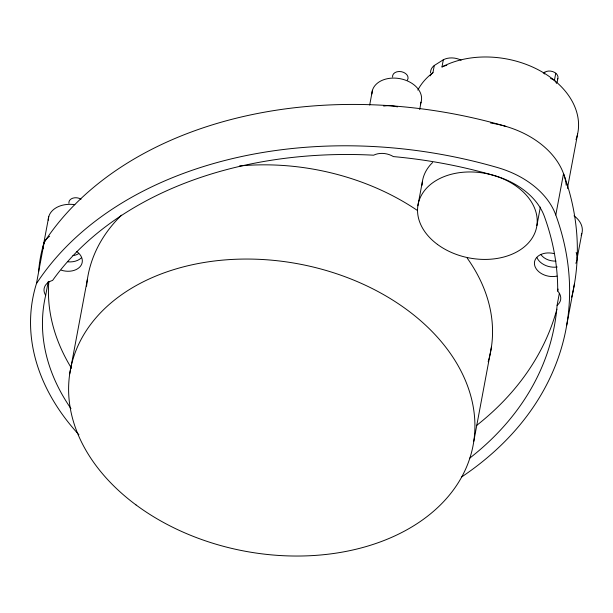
<?xml version="1.0" encoding="UTF-8"?>
<svg xmlns="http://www.w3.org/2000/svg" width="613" height="613" viewBox="0 0 613 613"><rect width="100%" height="100%" fill="white"/><g stroke="black" fill="none" stroke-linecap="round" stroke-linejoin="round"><path stroke-width="0.92" d="M38.65 271.23A254.985 181.869 10.6 0 1 43.592 244.227L48.772 216.558M78.931 434.763A254.985 181.869 10.6 0 1 36.435 283.65L44.174 242.296L45.301 240.587A394.511 281.39 10.6 0 1 505.74 126.347M70.978 408.633A242.978 173.303 10.6 0 1 45.676 295.343L48.297 281.344M69.706 373.815L87.345 279.589M369.685 105.045L372.436 90.318M419.683 109.52L421.054 102.156M417.836 90.103A83.514 59.568 10.6 0 1 432.954 72.671L434.295 65.484L443.322 59.775A15.662 11.172 10.6 0 1 461.129 60.181M575.99 139.626A83.514 59.568 10.6 0 0 539.54 70.48A83.514 59.568 10.6 0 0 441.981 66.963L443.322 59.775M417.867 205.753L422.38 181.655M473.795 441.276L491.427 347.058M544.444 74.012L544.781 72.211A7.831 5.586 10.6 0 1 554.635 72.441A7.831 5.586 10.6 0 1 557.386 79.583M554.413 80.41L555.761 73.215M557.186 82.142L557.861 78.548M536.881 225.622L540.352 207.087M461.735 476.899A394.511 281.39 10.6 0 0 555.792 214.987L563.531 173.632A394.511 281.39 10.6 0 1 571.707 297.152M567.4 188.482L577.599 134.063M469.757 458.118A382.504 272.823 10.6 0 0 557.102 305.32A16.313 11.632 10.6 0 0 557.7 291.052L558.075 289.052M557.102 305.32L559.347 293.32M566.703 325.258L574.442 283.896M577.17 258.18L581.814 233.699M43.592 244.227L44.174 242.296M543.294 73.154L544.781 72.211M490.63 123.021A83.514 59.568 10.6 0 1 566.236 185.371M550.52 78.525A7.831 5.586 10.6 0 1 556.52 83.429M441.981 66.963A15.662 11.172 10.6 0 1 446.785 65.376M430.556 72.901A15.662 11.172 10.6 0 1 434.295 65.484M430.142 75.897A15.662 11.172 10.6 0 1 432.954 72.671M422.066 185.21A60.342 43.04 10.6 0 1 432.64 162.483M86.586 286.171A204.872 146.132 10.6 0 1 121.504 215.171M239.476 165.977A204.872 146.132 10.6 0 1 417.537 210.558M467.206 258.111A204.872 146.132 10.6 0 1 488.163 361.731M43.102 248.794A25.056 17.869 10.6 0 1 49.638 236.235M48.235 220.205A25.056 17.869 10.6 0 1 74.84 204.658M576.151 252.41A25.056 17.869 10.6 0 1 575.86 263.314M574.021 215.807A25.056 17.869 10.6 0 1 581.162 235.407M383.677 106.057A25.056 17.869 10.6 0 1 397.485 106.884M371.899 93.958A25.056 17.869 10.6 0 1 400.603 78.786A25.056 17.869 10.6 0 1 420.411 103.873M36.435 283.65A394.511 281.39 10.6 0 1 498.001 167.701A83.514 59.568 10.6 0 1 555.792 214.987M557.7 291.052A382.504 272.823 10.6 0 0 544.306 216.228A71.514 51.002 10.6 0 0 494.821 175.739A382.504 272.823 10.6 0 0 393.37 156.591A16.313 11.632 10.6 0 0 373.631 155.189A382.504 272.823 10.6 0 0 52.611 280.402A16.313 11.632 10.6 0 0 45.676 295.343M81.222 257.966A16.313 11.632 10.6 0 1 67.882 261.828M76.771 251.552A16.313 11.632 10.6 0 1 80.257 266.479A16.313 11.632 10.6 0 1 61.231 270.172M557.217 267.023A16.313 11.632 10.6 0 1 536.911 257.544M556.987 276.095A16.313 11.632 10.6 0 1 534.49 264.456A16.313 11.632 10.6 0 1 553.93 253.567M556.888 309.19A382.504 272.823 10.6 0 1 476.493 425.537M71.476 368.221A242.978 173.303 10.6 0 1 48.841 281.398M68.924 203.294A7.831 5.586 10.6 0 1 72.694 198.214A7.831 5.586 10.6 0 1 81.062 199.179M78.556 253.667A14.015 10 10.6 0 1 72.939 255.629M392.588 77.054A7.831 5.586 10.6 0 1 401.507 71.721A7.831 5.586 10.6 0 1 407.438 80.065M555.991 261.061A14.015 10 10.6 0 1 541.003 254.709M437.391 244.365A60.342 43.04 10.6 0 0 535.923 229.944A60.342 43.04 10.6 0 0 458.815 172.751A60.342 43.04 10.6 0 0 437.391 244.365M136.002 504.913A204.872 146.132 10.6 0 0 470.531 455.957A204.872 146.132 10.6 0 0 208.726 261.766A204.872 146.132 10.6 0 0 136.002 504.913"/></g></svg>
